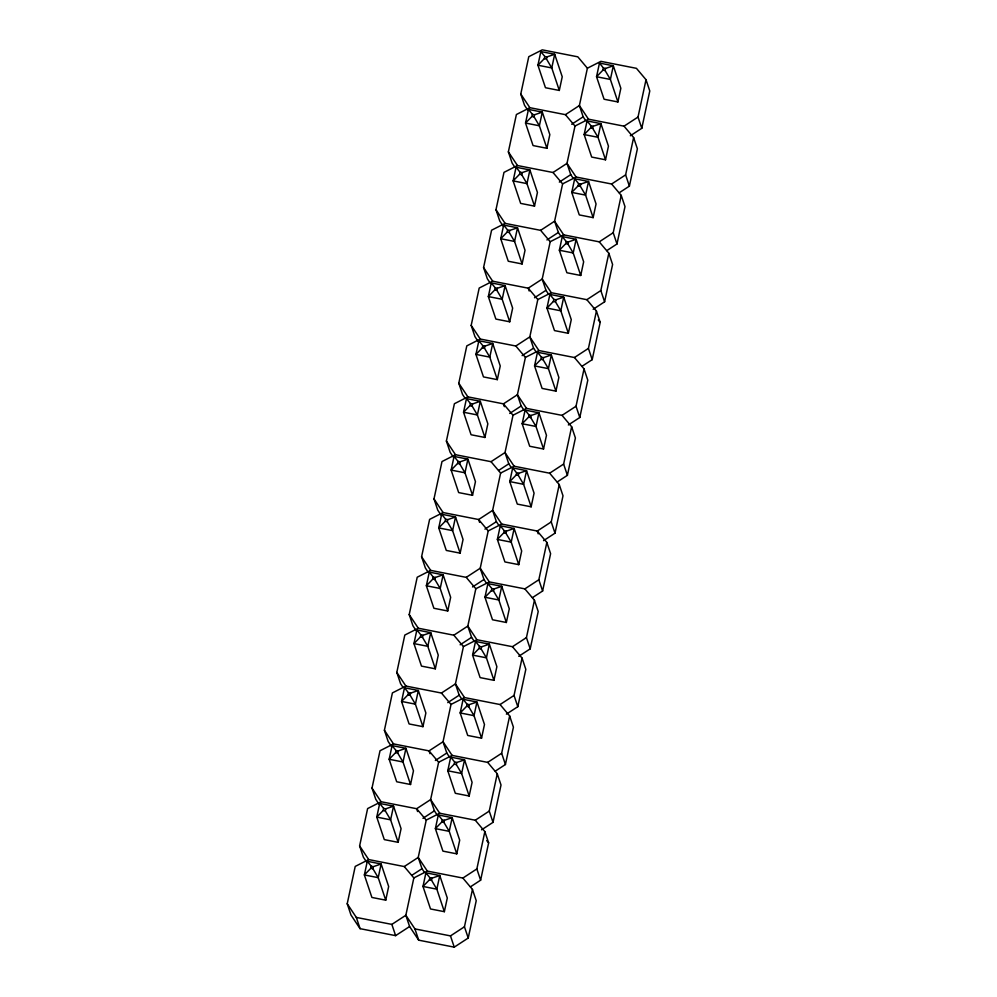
<?xml version="1.0" encoding="UTF-8"?>
<svg xmlns="http://www.w3.org/2000/svg" width="997" height="997" viewBox="0 0 997 997"><rect width="100%" height="100%" fill="white"/><g stroke="black" fill="none" stroke-linecap="round" stroke-linejoin="round"><path stroke-width="1.5" d="M409.605 926.525L395.622 935.647L360.079 928.668L350.981 915.009L347.218 903.756L355.219 866.418L368.716 859.576L404.259 866.555L413.842 877.921L405.841 915.271L409.605 926.525L418.703 940.171L454.246 947.15L468.229 938.027L476.23 900.69L472.466 889.436L462.87 878.058L427.327 871.079L413.842 877.921M366.684 862.143L363.382 857.171L359.618 845.917L367.619 808.579L381.103 801.738L416.646 808.717L426.242 820.082L418.229 857.432L421.993 868.686L424.485 872.412M379.084 804.305L375.769 799.332L372.006 788.091L380.019 750.741L393.503 743.899L429.046 750.878L438.63 762.244L430.629 799.594L434.393 810.848L436.873 814.574M391.485 746.466L388.169 741.506L384.406 730.253L392.407 692.903L405.904 686.061L441.447 693.04L451.03 704.418L443.029 741.756L446.793 753.009L449.273 756.735M403.05 687.382L400.57 683.668L396.806 672.414L404.807 635.064L418.304 628.222L453.847 635.201L463.431 646.579L455.43 683.917L459.193 695.171L461.673 698.897M416.272 630.789L412.97 625.829L409.206 614.576L417.207 577.226L430.692 570.384L466.235 577.363L475.831 588.741L467.817 626.079L471.581 637.332L474.074 641.059M427.85 571.717L425.358 567.991L421.594 556.737L429.607 519.387L443.092 512.545L478.635 519.524L488.218 530.903L480.218 568.24L483.981 579.494L486.461 583.22M441.073 515.113L437.758 510.152L433.994 498.899L441.995 461.549L455.492 454.707L491.035 461.686L500.619 473.064L492.618 510.402L496.381 521.655L498.861 525.382M453.461 457.274L450.158 452.314L446.394 441.06L454.395 403.723L467.892 396.868L503.435 403.847L513.019 415.226L505.018 452.563L508.782 463.817L511.262 467.543M465.038 398.202L462.558 394.476L458.794 383.222L466.795 345.884L480.28 339.042L515.823 346.009L525.419 357.387L517.406 394.737L521.169 405.991L523.662 409.705M478.261 341.597L474.946 336.637L471.182 325.383L479.196 288.046L492.68 281.204L528.223 288.183L537.807 299.549L529.806 336.899L533.569 348.152L536.05 351.866M489.826 282.525L487.346 278.799L483.582 267.545L491.583 230.207L505.08 223.365L540.623 230.344L550.207 241.71L542.206 279.06L545.97 290.314L548.45 294.028M503.049 225.933L499.746 220.96L495.983 209.706L503.983 172.369L517.48 165.527L553.011 172.506L562.607 183.872L554.594 221.222L558.37 232.475L560.85 236.202M514.626 166.848L512.146 163.122L508.37 151.868L516.384 114.53L529.868 107.688L565.411 114.667L575.007 126.033L566.994 163.383L570.758 174.637L573.238 178.363M527.849 110.256L524.534 105.296L520.77 94.042L528.771 56.692L542.268 49.85L577.811 56.829L587.395 68.207L579.394 105.545L583.158 116.799L585.638 120.525M367.295 861.283L364.366 874.942L371.893 897.45L385.739 900.166L388.668 886.507L381.141 864L367.295 861.283L371.245 866.231L373.377 866.642L381.141 864L378.212 877.659L385.739 900.166M379.695 803.445L376.766 817.104L384.294 839.611L398.139 842.328L401.068 828.669L393.541 806.162L379.695 803.445L383.646 808.393L385.764 808.804L393.541 806.162L390.612 819.833L398.139 842.328M392.083 745.606L389.154 759.265L396.694 781.773L410.54 784.502L413.468 770.831L405.941 748.323L392.083 745.606L396.046 750.554L398.164 750.965L405.941 748.323L403.012 761.995L410.54 784.502M404.483 687.768L401.554 701.439L409.082 723.947L422.94 726.663L425.869 712.992L418.329 690.485L404.483 687.768L408.446 692.716L410.565 693.127L418.329 690.485L415.4 704.156L422.94 726.663M416.883 629.93L413.954 643.601L421.482 666.108L435.328 668.825L438.256 655.154L430.729 632.659L416.883 629.93L420.834 634.877L422.965 635.288L430.729 632.659L427.8 646.318L435.328 668.825M429.283 572.091L426.355 585.762L433.882 608.27L447.728 610.987L450.656 597.328L443.129 574.82L429.283 572.091L433.234 577.039L435.353 577.45L443.129 574.82L440.2 588.479L447.728 610.987M441.671 514.265L438.742 527.924L446.282 550.431L460.128 553.148L463.057 539.489L455.529 516.982L441.671 514.265L445.634 519.2L447.753 519.611L455.529 516.982L452.601 530.641L460.128 553.148M454.071 456.427L451.143 470.086L458.67 492.593L472.528 495.31L475.457 481.651L467.917 459.143L454.071 456.427L458.034 461.362L460.153 461.785L467.917 459.143L464.988 472.802L472.528 495.31M466.471 398.588L463.543 412.247L471.07 434.754L484.916 437.471L487.845 423.812L480.317 401.305L466.471 398.588L470.422 403.523L472.553 403.947L480.317 401.305L477.389 414.964L484.916 437.471M478.872 340.75L475.943 354.409L483.47 376.916L497.316 379.633L500.245 365.974L492.717 343.467L478.872 340.75L482.822 345.685L484.941 346.109L492.717 343.467L489.789 357.125L497.316 379.633M491.259 282.911L488.331 296.57L495.87 319.077L509.716 321.794L512.645 308.135L505.105 285.628L491.259 282.911L495.222 287.846L497.341 288.27L505.105 285.628L502.189 299.287L509.716 321.794M503.659 225.073L500.731 238.732L508.258 261.239L522.104 263.956L525.033 250.297L517.505 227.79L503.659 225.073L507.61 230.008L509.741 230.432L517.505 227.79L514.577 241.448L522.104 263.956M516.06 167.234L513.131 180.893L520.658 203.4L534.504 206.117L537.433 192.458L529.906 169.951L516.06 167.234L520.01 172.182L522.141 172.593L529.906 169.951L526.977 183.622L534.504 206.117M528.46 109.396L525.531 123.055L533.059 145.562L546.904 148.291L549.833 134.62L542.306 112.113L528.46 109.396L532.41 114.343L534.529 114.755L542.306 112.113L539.377 125.784L546.904 148.291M540.848 51.557L537.919 65.229L545.459 87.724L559.305 90.453L562.233 76.781L554.693 54.274L540.848 51.557L544.811 56.505L546.929 56.916L554.693 54.274L551.765 67.946L559.305 90.453M373.377 866.642L372.928 868.736L378.212 877.659L364.366 874.942L370.797 868.325L371.245 866.231M385.764 808.804L385.316 810.897L390.612 819.833L376.766 817.104L383.197 810.486L383.646 808.393M398.164 750.965L397.716 753.059L403.012 761.995L389.154 759.265L395.597 752.648L396.046 750.554M410.565 693.127L410.116 695.221L415.4 704.156L401.554 701.439L407.997 694.809L408.446 692.716M422.965 635.288L422.516 637.382L427.8 646.318L413.954 643.601L420.385 636.971L420.834 634.877M435.353 577.45L434.904 579.544L440.2 588.479L426.355 585.762L432.785 579.132L433.234 577.039M447.753 519.611L447.304 521.718L452.601 530.641L438.742 527.924L445.185 521.294L445.634 519.2M460.153 461.785L459.704 463.879L464.988 472.802L451.143 470.086L457.573 463.455L458.034 461.362M472.553 403.947L472.104 406.041L477.389 414.964L463.543 412.247L469.973 405.617L470.422 403.523M484.941 346.109L484.492 348.202L489.789 357.125L475.943 354.409L482.374 347.779L482.822 345.685M497.341 288.27L496.892 290.364L502.189 299.287L488.331 296.57L494.774 289.94L495.222 287.846M509.741 230.432L509.293 232.525L514.577 241.448L500.731 238.732L507.161 232.114L507.61 230.008M522.141 172.593L521.693 174.687L526.977 183.622L513.131 180.893L519.562 174.276L520.01 172.182M534.529 114.755L534.08 116.848L539.377 125.784L525.531 123.055L531.962 116.437L532.41 114.343M546.929 56.916L546.481 59.01L551.765 67.946L537.919 65.229L544.362 58.599L544.811 56.505M425.918 872.786L422.99 886.458L430.517 908.965L444.363 911.682L447.292 898.023L439.764 875.516L425.918 872.786L429.869 877.734L431.988 878.145L439.764 875.516L436.836 889.174L444.363 911.682M438.306 814.96L435.377 828.619L442.917 851.126L456.763 853.843L459.692 840.184L452.164 817.677L438.306 814.96L442.269 819.895L444.388 820.307L452.164 817.677L449.236 831.336L456.763 853.843M450.706 757.122L447.778 770.781L455.305 793.288L469.163 796.005L472.092 782.346L464.552 759.839L450.706 757.122L454.669 762.057L456.788 762.481L464.552 759.839L461.623 773.498L469.163 796.005M463.107 699.283L460.178 712.942L467.705 735.45L481.551 738.166L484.48 724.507L476.952 702L463.107 699.283L467.057 704.218L469.188 704.642L476.952 702L474.024 715.659L481.551 738.166M475.507 641.445L472.578 655.104L480.105 677.611L493.951 680.328L496.88 666.669L489.353 644.162L475.507 641.445L479.457 646.38L481.576 646.804L489.353 644.162L486.424 657.821L493.951 680.328M487.894 583.606L484.966 597.265L492.506 619.773L506.351 622.489L509.28 608.831L501.753 586.323L487.894 583.606L491.857 588.542L493.976 588.965L501.753 586.323L498.824 599.982L506.351 622.489M500.295 525.768L497.366 539.427L504.893 561.934L518.752 564.651L521.68 550.992L514.14 528.485L500.295 525.768L504.258 530.703L506.376 531.127L514.14 528.485L511.212 542.144L518.752 564.651M512.695 467.929L509.766 481.588L517.293 504.096L531.139 506.812L534.068 493.154L526.541 470.646L512.695 467.929L516.645 472.877L518.776 473.288L526.541 470.646L523.612 484.318L531.139 506.812M525.095 410.091L522.166 423.75L529.694 446.257L543.539 448.986L546.468 435.315L538.941 412.808L525.095 410.091L529.046 415.039L531.164 415.45L538.941 412.808L536.012 426.479L543.539 448.986M537.483 352.253L534.554 365.924L542.094 388.419L555.94 391.148L558.868 377.477L551.341 354.969L537.483 352.253L541.446 357.2L543.564 357.611L551.341 354.969L548.412 368.641L555.94 391.148M549.883 294.414L546.954 308.085L554.482 330.593L568.34 333.31L571.269 319.638L563.729 297.131L549.883 294.414L553.833 299.362L555.965 299.773L563.729 297.131L560.8 310.802L568.34 333.31M562.283 236.576L559.354 250.247L566.882 272.754L580.728 275.471L583.656 261.812L576.129 239.305L562.283 236.576L566.234 241.523L568.365 241.935L576.129 239.305L573.2 252.964L580.728 275.471M574.683 178.75L571.755 192.409L579.282 214.916L593.128 217.633L596.056 203.974L588.529 181.466L574.683 178.75L578.634 183.685L580.753 184.096L588.529 181.466L585.6 195.125L593.128 217.633M587.071 120.911L584.142 134.57L591.682 157.077L605.528 159.794L608.457 146.135L600.917 123.628L587.071 120.911L591.034 125.846L593.153 126.27L600.917 123.628L597.988 137.287L605.528 159.794M599.471 63.073L596.542 76.732L604.07 99.239L617.916 101.956L620.844 88.297L613.317 65.79L599.471 63.073L603.422 68.008L605.553 68.432L613.317 65.79L610.388 79.448L617.916 101.956M431.988 878.145L431.539 880.251L436.836 889.174L422.99 886.458L429.42 879.828L429.869 877.734M444.388 820.307L443.939 822.413L449.236 831.336L435.377 828.619L441.821 821.989L442.269 819.895M456.788 762.481L456.339 764.574L461.623 773.498L447.778 770.781L454.221 764.151L454.669 762.057M469.188 704.642L468.74 706.736L474.024 715.659L460.178 712.942L466.608 706.312L467.057 704.218M481.576 646.804L481.127 648.897L486.424 657.821L472.578 655.104L479.009 648.474L479.457 646.38M493.976 588.965L493.527 591.059L498.824 599.982L484.966 597.265L491.409 590.635L491.857 588.542M506.376 531.127L505.928 533.221L511.212 542.144L497.366 539.427L503.809 532.809L504.258 530.703M518.776 473.288L518.328 475.382L523.612 484.318L509.766 481.588L516.197 474.971L516.645 472.877M531.164 415.45L530.716 417.544L536.012 426.479L522.166 423.75L528.597 417.132L529.046 415.039M543.564 357.611L543.116 359.705L548.412 368.641L534.554 365.924L540.997 359.294L541.446 357.2M555.965 299.773L555.516 301.867L560.8 310.802L546.954 308.085L553.385 301.455L553.833 299.362M568.365 241.935L567.916 244.028L573.2 252.964L559.354 250.247L565.785 243.617L566.234 241.523M580.753 184.096L580.304 186.202L585.6 195.125L571.755 192.409L578.185 185.778L578.634 183.685M593.153 126.27L592.704 128.364L597.988 137.287L584.142 134.57L590.585 127.94L591.034 125.846M605.553 68.432L605.104 70.525L610.388 79.448L596.542 76.732L602.973 70.102L603.422 68.008M468.229 938.027L464.452 926.774L472.466 889.436M470.447 886.832L480.616 880.189L476.853 868.935L484.854 831.598L475.27 820.219L439.727 813.24L426.242 820.082M481.576 829.816L493.017 822.351L489.253 811.097L497.254 773.759L487.67 762.381L452.127 755.402L438.63 762.244M495.247 771.155L505.417 764.512L501.653 753.271L509.654 715.921L500.07 704.543L464.527 697.564L451.03 704.418M506.376 714.139L517.804 706.686L514.041 695.432L522.054 658.082L512.458 646.704L476.915 639.738L463.431 646.579M518.764 656.3L530.205 648.848L526.441 637.594L534.442 600.244L524.858 588.878L489.315 581.899L475.831 588.741M532.435 597.639L542.605 591.009L538.841 579.755L546.842 542.405L537.258 531.04L501.715 524.061L488.218 530.903M543.564 540.636L555.005 533.171L551.241 521.917L559.242 484.567L549.659 473.201L514.116 466.222L500.619 473.064M557.236 481.962L567.393 475.332L563.629 464.079L571.642 426.728L562.046 415.363L526.503 408.384L513.019 415.226M568.352 424.959L579.793 417.494L576.029 406.24L584.03 368.902L574.446 357.524L538.903 350.545L525.419 357.387M582.024 366.285L592.193 359.655L588.429 348.402L596.43 311.064L586.847 299.686L551.304 292.707L537.807 299.549M593.153 309.282L604.593 301.817L600.83 290.563L608.831 253.226L599.247 241.847L563.704 234.868L550.207 241.71M606.824 250.608L616.981 243.978L613.217 232.725L621.231 195.387L611.635 184.009L576.092 177.03L562.607 183.872M619.212 192.782L629.381 186.14L625.618 174.886L633.618 137.549L624.035 126.17L588.492 119.191L575.007 126.033M630.341 135.766L641.781 128.301L638.018 117.048L646.019 79.71L636.435 68.332L600.892 61.353L587.395 68.207M480.616 880.189L488.63 842.851L484.854 831.598M493.017 822.351L501.017 785.013L497.254 773.759M505.417 764.512L513.418 727.174L509.654 715.921M517.804 706.686L525.818 669.336L522.054 658.082M530.205 648.848L538.206 611.497L534.442 600.244M542.605 591.009L550.606 553.659L546.842 542.405M555.005 533.171L563.006 495.821L559.242 484.567M567.393 475.332L575.406 437.982L571.642 426.728M579.793 417.494L587.794 380.156L584.03 368.902M592.193 359.655L600.194 322.318L596.43 311.064M604.593 301.817L612.594 264.479L608.831 253.226M616.981 243.978L624.994 206.641L621.231 195.387M629.381 186.14L637.382 148.802L633.618 137.549M641.781 128.301L649.782 90.964L646.019 79.71M565.411 114.667L579.394 105.545L588.492 119.191M571.717 124.264L583.158 116.799M553.011 172.506L566.994 163.383L576.092 177.03M624.035 126.17L638.018 117.048M559.329 182.102L570.758 174.637M540.623 230.344L554.594 221.222L563.704 234.868M611.635 184.009L625.618 174.886M546.929 239.941L558.37 232.475M599.247 241.847L613.217 232.725M534.529 297.767L545.97 290.314M515.823 346.009L529.806 336.899L538.903 350.545M586.847 299.686L600.83 290.563M522.129 355.605L533.569 348.152M574.446 357.524L588.429 348.402M509.741 413.443L521.169 405.991M491.035 461.686L505.018 452.563L514.116 466.222M562.046 415.363L576.029 406.24M498.612 470.459L508.782 463.817M549.659 473.201L563.629 464.079M484.941 529.12L496.381 521.655M466.235 577.363L480.218 568.24L489.315 581.899M551.241 521.917L537.258 531.04L538.193 533.844M472.541 586.959L483.981 579.494M453.847 635.201L467.817 626.079L476.915 639.738M524.858 588.878L538.841 579.755M460.153 644.797L471.581 637.332M441.447 693.04L455.43 683.917L464.527 697.564M512.458 646.704L526.441 637.594M447.753 702.636L459.193 695.171M500.07 704.543L514.041 695.432M435.353 760.474L446.793 753.009M487.67 762.381L501.653 753.271M422.952 818.313L434.393 810.848M404.259 866.555L418.229 857.432L427.327 871.079M475.27 820.219L489.253 811.097M411.836 875.316L421.993 868.686M347.218 903.756L356.315 917.414L391.858 924.393L405.841 915.271L414.939 928.917L418.703 940.171M462.87 878.058L476.853 868.935M414.939 928.917L450.482 935.896L464.452 926.774M544.362 58.599L546.481 59.01M602.973 70.102L605.104 70.525M531.962 116.437L534.08 116.848M590.585 127.94L592.704 128.364M519.562 174.276L521.693 174.687M578.185 185.778L580.304 186.202M507.161 232.114L509.293 232.525M565.785 243.617L567.916 244.028M494.774 289.94L496.892 290.364M553.385 301.455L555.516 301.867M482.374 347.779L484.492 348.202M540.997 359.294L543.116 359.705M469.973 405.617L472.104 406.041M528.597 417.132L530.716 417.544M457.573 463.455L459.704 463.879M516.197 474.971L518.328 475.382M445.185 521.294L447.304 521.718M503.809 532.809L505.928 533.221M432.785 579.132L434.904 579.544M491.409 590.635L493.527 591.059M420.385 636.971L422.516 637.382M479.009 648.474L481.127 648.897M407.997 694.809L410.116 695.221M466.608 706.312L468.74 706.736M395.597 752.648L397.716 753.059M454.221 764.151L456.339 764.574M383.197 810.486L385.316 810.897M441.821 821.989L443.939 822.413M370.797 868.325L372.928 868.736M429.42 879.828L431.539 880.251M598.275 320.037L600.194 322.318M486.71 840.571L488.63 842.851M520.77 94.042L529.868 107.688M508.37 151.868L517.48 165.527M495.983 209.706L505.08 223.365M551.304 292.707L542.206 279.06L528.223 288.183L529.17 290.987M483.582 267.545L492.68 281.204M471.182 325.383L480.28 339.042M526.503 408.384L517.406 394.737L503.435 403.847L504.37 406.664M458.794 383.222L467.892 396.868M446.394 441.06L455.492 454.707M501.715 524.061L492.618 510.402L478.635 519.524L479.582 522.341M433.994 498.899L443.092 512.545M421.594 556.737L430.692 570.384M409.206 614.576L418.304 628.222M396.806 672.414L405.904 686.061M452.127 755.402L443.029 741.756L429.046 750.878L429.994 753.695M384.406 730.253L393.503 743.899M439.727 813.24L430.629 799.594L416.646 808.717L417.593 811.533M372.006 788.091L381.103 801.738M359.618 845.917L368.716 859.576M450.482 935.896L454.246 947.15M391.858 924.393L395.622 935.647M356.315 917.414L360.079 928.668"/></g></svg>
